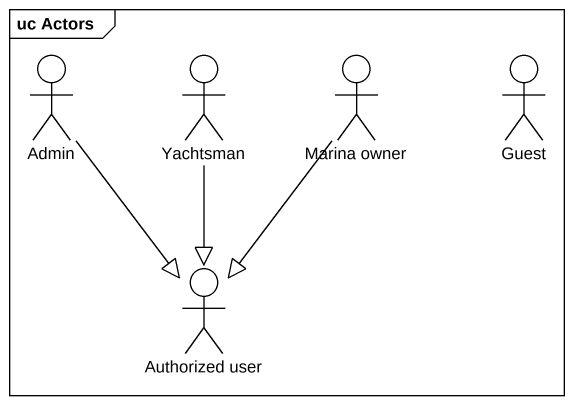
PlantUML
@startuml
mainframe uc Actors
actor Admin
actor Yachtsman
actor "Marina owner" as Marina_owner
actor Guest
actor "Authorized user" as Authorized_user
Admin --|> Authorized_user
Yachtsman --|> Authorized_user
Marina_owner --|> Authorized_user
@enduml
